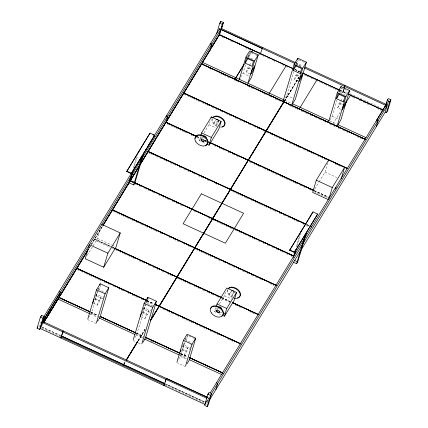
<?xml version="1.0" encoding="UTF-8"?>
<svg xmlns="http://www.w3.org/2000/svg" width="428" height="428" viewBox="0 0 428 428"><rect width="100%" height="100%" fill="white"/><g stroke="black" fill="none" stroke-linecap="round" stroke-linejoin="round"><path stroke-width="0.32" stroke-dasharray="2.14 1.6" d="M41.152 321.428L39.494 326.992L38.632 326.596M87.28 255.366L97.584 238.482L100.826 227.61M133.37 168.108L136.794 156.621M102.672 298.856L95.802 295.689L97.274 290.74M134.499 166.257L137.73 155.407M94.829 299.803L96.765 294.453L101.227 296.513L99.965 300.761L97.274 305.164L93.368 303.366M99.071 287.562L91.351 313.467L89.324 316.784M100.848 284.887L99.371 289.836L105.101 292.474M97.274 305.164L98.542 300.916L101.227 296.513M102.854 298.241L103.779 295.143M150.298 312.37L143.423 309.203L144.899 304.255M142.454 313.317L144.391 307.973L148.853 310.027L147.585 314.275L144.899 318.678L140.994 316.88M145.921 303.687L136.762 334.407L134.74 337.724M146.109 303.045L146.874 300.488M144.899 318.678L146.167 314.43L148.853 310.027M200.443 141.219L199.298 140.694L200.539 136.516M141.058 336.381L141.331 335.456M150.667 311.135L151.405 308.658M204.017 132.958L209.078 124.666L209.966 121.686M240.659 77.099L243.024 73.231L245.49 64.954M247.956 56.683L248.903 53.505M257.035 55.474L250.166 52.307L248.689 57.256L253.269 59.364M249.701 73.814L246.357 72.273L247.619 68.025L249.636 64.724M246.357 72.273L249.043 67.87L249.588 66.046M249.765 65.441L250.31 63.622L251.423 64.136M182.916 345.54L184.024 341.828M181.424 350.826L182.435 349.173L183.698 344.925L188.16 346.98L186.892 351.228L184.206 355.636L180.857 354.09M178.808 359.274L180.493 356.508L185.238 340.602M185.426 339.966L186.373 336.783M194.649 338.521L187.78 335.354L186.303 340.303L191.455 342.678M184.206 355.636L185.474 351.388L188.16 346.98M189.786 348.708L191.081 344.374M215.851 312.285L214.706 311.761L216.129 306.983M219.425 304.019L224.481 295.732L225.904 290.96M285.064 98.108L286.755 95.342L293.811 71.663M296.101 63.986L297.059 60.787M298.321 59.572L296.845 64.521L300.857 66.367M297.856 81.085L294.512 79.538L295.775 75.291L297.792 71.99M294.512 79.538L297.198 75.135L297.744 73.316M297.925 72.707L298.466 70.888L299.579 71.401M207.35 402.946L208.639 398.612M330.149 119.583L332.171 116.266L337.066 99.836M339.329 92.255L340.083 89.73M340.233 92.245L341.528 87.917L347.825 90.816M296.304 246.886L299.728 235.4M341.062 109.429L337.713 107.883L338.981 103.635L340.998 100.334M343.711 88.644L342.566 92.496L343.925 88.896M297.246 245.672L300.857 233.549M343.93 89.409L343.235 91.742L343.791 90.827M337.713 107.883L340.404 103.48L340.945 101.661M341.127 101.051L341.672 99.232L342.785 99.745M319.186 181.707L325.029 172.136L327.757 162.988M89.259 247.668L90.998 244.821M91.346 244.249L102.559 225.872M89.366 247.721L91.105 244.87M91.453 244.302L102.672 225.92M42.153 325.344L43.18 323.659M89.19 248.261L102.811 225.936M97.926 289.676L99.226 287.546M95.802 295.689L98.397 291.436M94.417 298.311L96.765 294.453M247.566 56.56L250.166 52.307M199.298 140.694L201.658 136.826M201.561 138.934L202.915 136.719M214.171 122.627L215.862 119.861M216.878 124.505A1.648 1.097 31.4 0 0 215.45 122.355A1.648 1.097 31.4 0 0 214.251 123.842A1.648 1.097 31.4 0 0 216.878 124.505L218.879 121.231M145.552 303.19L148.473 298.402L146.997 303.35L152.721 305.993M143.423 309.203L146.023 304.95M142.043 311.825L144.391 307.973M295.727 63.831L297.674 60.637M123.799 363.966L125.19 361.687M138.051 340.608L145.445 328.495M284.187 101.126L299.135 76.633M123.906 364.014L125.297 361.735M138.158 340.661L145.552 328.544M284.294 101.179L298.894 77.254M123.665 364.635L125.404 361.783M138.265 340.709L145.659 328.592M284.326 101.35L299.001 77.302M123.58 365.025L125.634 361.655M138.314 340.875L144.825 330.207M284.652 101.067L299.044 77.479M185.18 339.613L187.78 335.354M185.003 342.432L182.729 346.161L189.604 349.323M182.355 347.124L183.698 344.925M339.254 91.64L341.528 87.917M342.839 91.571L343.4 90.65L347.178 92.389M214.706 311.761L217.066 307.893M216.969 309.995L217.98 308.337M333.086 123.788L340.923 110.943M229.579 293.694L231.27 290.922M232.286 295.571A1.648 1.097 31.4 0 0 230.858 293.421A1.648 1.097 31.4 0 0 229.659 294.903A1.648 1.097 31.4 0 0 232.286 295.571L234.287 292.297A1.648 1.097 31.4 0 1 231.655 291.629M314.724 189.026L318.844 182.269M206.601 401.394L208.687 397.976M206.36 402.015L208.794 398.024M206.376 402.464L208.773 398.532M204.819 141.144L206.708 141.625M220.227 312.21L222.116 312.686M204.193 401.748L165.347 383.937L204.648 402.053M298.894 59.834L305.196 62.739M295.919 62.798L302.58 65.864M295.967 63.986L300.814 66.222M350.002 93.689L382.236 108.546M295.288 69.539L299.525 71.492M339.49 89.912L346.717 93.24M294.801 69.432L299.798 71.733M339.923 90.228L346.621 93.304M294.913 69.582L299.755 71.808M339.88 90.303L346.53 93.368M222.02 36.947L223.839 37.782M231.115 41.136L232.934 41.976M245.062 47.562L248.09 48.958M248.7 49.241L250.519 50.076M259.004 53.987L264.461 56.501M267.484 57.898L269.918 59.021M272.93 60.407L274.749 61.247M282.041 64.607L287.466 67.105M304.42 74.916L306.293 75.783M306.839 76.034L310.541 77.741M311.145 78.019L315.388 79.972M315.923 80.218L320.16 82.176M320.765 82.454L324.483 84.166M325.087 84.444L329.244 86.36M329.849 86.638L334.086 88.591M334.691 88.869L346.311 94.224M351.158 96.461L352.372 97.017M352.977 97.295L356.01 98.697M359.044 100.093L360.863 100.928M363.286 102.046L366.315 103.442M366.924 103.726L369.953 105.122M377.229 108.471L381.476 110.429M340.051 92.865L345.203 95.241M297.198 75.135L298.872 75.906M295.775 75.291L299.124 76.837M340.404 103.48L342.635 104.507M338.981 103.635L342.325 105.181M249.043 67.87L251.273 68.897M247.619 68.025L250.969 69.566M243.024 73.231L249.321 76.131M286.755 95.342L292.479 97.98M332.171 116.266L337.895 118.904M284.962 100.307L291.013 103.094M329.715 120.926L336.365 123.986M209.051 68.384L212.085 69.78M220.57 73.691L227.241 76.767M227.846 77.045L230.879 78.442M234.512 80.122L236.331 80.956M236.941 81.24L239.969 82.636M247.855 86.269L252.702 88.5M263.616 93.529L266.649 94.93M269.677 96.327L271.496 97.161M275.134 98.841L280.591 101.356M289.082 105.267L290.901 106.107M291.505 106.385L295.748 108.338M296.358 108.621L298.177 109.456M301.205 110.852L304.843 112.532M305.448 112.81L307.267 113.65M310.3 115.046L312.119 115.886M315.152 117.283L318.79 118.957M319.395 119.235L321.214 120.075M324.242 121.472L326.061 122.312M329.699 123.986L332.733 125.383M333.337 125.661L335.156 126.501M338.19 127.897L340.009 128.737M343.042 130.133L349.104 132.926M356.984 136.559L361.837 138.795M183.954 94.235L192.445 98.146M193.049 98.429L197.292 100.382M197.897 100.66L199.716 101.5M202.144 102.618L206.387 104.571M206.992 104.855L208.811 105.689M211.844 107.091L217.906 109.884M220.939 111.28L222.758 112.12M225.786 113.516L231.853 116.309M234.881 117.705L236.7 118.545M239.734 119.942L245.795 122.734M248.829 124.131L250.648 124.971M253.676 126.367L259.743 129.16M262.771 130.556L264.59 131.396M266.409 132.236L268.228 133.076M270.651 134.189L274.899 136.147M275.504 136.425L278.537 137.821M279.142 138.105L283.989 140.336M284.599 140.619L286.418 141.454M289.446 142.85L292.479 144.252M293.084 144.53L297.936 146.767M298.541 147.045L300.36 147.885M303.393 149.281L306.421 150.677M307.031 150.956L314.307 154.31M317.335 155.706L320.369 157.103M320.973 157.381L327.035 160.174M334.921 163.806L341.587 166.883M325.029 172.136L336.857 177.593M209.078 124.666L215.947 127.833M196.8 136.42L200.427 138.089M204.659 140.042L206.473 140.876M314.323 190.583L328.233 196.992M196.752 136.495L200.379 138.169M204.611 140.117L206.424 140.951M314.28 190.658L328.79 197.345M196.703 136.569L200.331 138.244M205.173 140.47L206.382 141.031M314.232 190.733L328.747 197.42M167.348 123.997L170.376 125.393M170.986 125.677L175.229 127.63M175.833 127.908L184.324 131.824M184.928 132.102L187.962 133.499M190.99 134.895L192.809 135.735M196.447 137.409L200.085 139.084M204.937 141.32L206.756 142.16M214.032 145.515L215.851 146.349M218.879 147.746L224.941 150.544M227.974 151.94L229.793 152.78M232.827 154.176L238.888 156.969M249.802 161.998L252.83 163.394M253.44 163.673L257.683 165.631M258.287 165.909L261.321 167.305M263.744 168.423L266.778 169.82M267.382 170.103L271.625 172.056M272.235 172.334L280.72 176.25M281.33 176.529L285.572 178.481M286.177 178.765L294.667 182.676M295.272 182.954L297.091 183.794M300.124 185.19L306.186 187.983M309.214 189.379L311.033 190.219M314.066 191.616L328.014 198.041M202.733 142.278L206.168 143.862M306.785 224.523L309.203 225.636M306.737 224.598L309.155 225.711M306.694 224.673L309.112 225.791M148.917 152.924L150.736 153.759M151.346 154.043L155.589 155.995M156.193 156.274L159.227 157.675M159.831 157.953L164.684 160.19M165.288 160.468L167.107 161.308M170.141 162.704L173.169 164.101M173.779 164.379L176.202 165.497M179.236 166.893L181.049 167.733M184.083 169.13L190.144 171.922M193.178 173.319L194.997 174.159M198.03 175.555L204.092 178.348M207.12 179.744L208.939 180.584M215.006 183.377L218.034 184.773M232.586 191.482L236.828 193.435M237.438 193.718L245.923 197.629M246.533 197.907L250.776 199.865M251.38 200.144L259.871 204.054M260.475 204.333L264.718 206.291M265.328 206.569L267.147 207.409M269.57 208.527L273.813 210.48M274.418 210.758L276.237 211.598M279.27 212.994L281.089 213.834M283.513 214.952L285.941 216.07M288.365 217.189L290.184 218.023M293.212 219.42L299.884 222.496M302.307 223.614L305.341 225.01M305.945 225.289L308.979 226.685M135.344 184.083L138.372 185.479M138.982 185.757L141.406 186.876M144.434 188.272L147.467 189.674M148.072 189.952L152.32 191.905M152.924 192.188L155.348 193.301M158.381 194.703L161.415 196.099M162.019 196.377L166.262 198.335M166.867 198.613L169.295 199.732M172.324 201.128L175.357 202.524M175.962 202.802L177.781 203.642M180.814 205.039L183.238 206.157M194.151 211.186L197.185 212.582M208.094 217.611L211.127 219.008M212.946 219.848L215.98 221.244M216.584 221.522L220.827 223.48M221.436 223.758L225.075 225.433M225.679 225.716L229.922 227.669M230.526 227.947L232.345 228.787M235.379 230.184L239.017 231.864M239.621 232.142L243.869 234.095M244.474 234.378L246.293 235.213M248.716 236.331L252.959 238.289M253.569 238.567L255.388 239.407M258.416 240.804L260.235 241.643M262.664 242.756L265.087 243.874M267.511 244.993L269.33 245.833M272.363 247.229L274.182 248.069M276.606 249.187L280.848 251.14M281.458 251.418L283.277 252.258M286.305 253.654L288.124 254.494M290.553 255.612L292.372 256.452M113.276 211.33L117.523 213.288M118.128 213.567L121.766 215.241M122.371 215.525L126.613 217.478M127.223 217.756L131.466 219.714M132.07 219.992L135.708 221.667M136.318 221.95L140.561 223.903M141.165 224.186L145.408 226.139M146.018 226.417L149.656 228.097M150.26 228.375L154.503 230.328M155.113 230.612L156.932 231.446M159.96 232.848L162.389 233.961M169.055 237.037L170.874 237.877M173.907 239.273L178.754 241.51M183.002 243.462L184.821 244.302M187.849 245.699L191.487 247.373M195.73 249.331L199.978 251.284M200.582 251.568L204.22 253.242M204.825 253.52L209.073 255.479M209.677 255.757L211.496 256.597M214.524 257.993L218.162 259.668M218.772 259.946L220.591 260.786M223.619 262.182L225.438 263.022M228.472 264.418L230.291 265.258M232.714 266.377L234.533 267.211M237.567 268.607L239.386 269.447M242.414 270.844L246.052 272.524M246.662 272.802L248.481 273.636M251.509 275.038L253.328 275.873M255.751 276.991L259.999 278.949M260.604 279.227L262.423 280.067M269.699 283.416L273.941 285.374M224.481 295.732L231.928 299.167M97.584 238.482L111.874 245.067M112.468 245.34L115.448 246.715M94.567 238.974L112.211 247.106M112.815 247.384L114.025 247.94M221.875 297.642L230.344 301.547M112.163 247.181L94.518 239.049L94.246 239.974L110.007 247.24M112.767 247.459L113.976 248.015M221.832 297.722L230.296 301.622M94.476 239.124L110.911 246.699M111.515 246.977L113.934 248.09M221.784 297.797L230.248 301.697M112.43 248.358L118.497 251.15M119.102 251.434L123.344 253.387M123.954 253.665L127.587 255.345M128.197 255.623L132.439 257.581M133.044 257.859L136.077 259.256M139.111 260.652L145.172 263.445M148.206 264.841L150.019 265.681M153.053 267.077L159.114 269.875M162.148 271.272L163.967 272.106M167 273.503L173.062 276.301M177.304 278.254L179.123 279.093M179.728 279.372L183.366 281.052M183.976 281.33L188.218 283.283M188.823 283.566L190.642 284.401M193.675 285.797L197.313 287.477M197.918 287.755L199.737 288.595M202.77 289.991L204.589 290.826M207.617 292.228L211.255 293.902M211.865 294.18L213.684 295.02M216.712 296.417L218.531 297.257M221.565 298.653L229.445 302.286M235.507 305.078L241.569 307.871M249.454 311.504L254.302 313.74M218.713 313.606L221.576 314.928M147.002 300.552L153.652 303.618M146.954 300.627L153.604 303.693M146.906 300.702L153.556 303.768M77.634 269.742L84.91 273.091M85.52 273.369L89.762 275.327M90.367 275.605L92.186 276.445M94.609 277.563L98.857 279.516M99.462 279.8L101.281 280.634M104.314 282.031L110.376 284.829M113.404 286.225L115.223 287.065M118.256 288.461L124.318 291.254M127.351 292.65L129.17 293.49M132.198 294.887L138.265 297.679M141.294 299.076L143.113 299.916M146.751 301.59L152.817 304.388M163.121 309.134L167.364 311.092M167.974 311.37L171.002 312.766M171.612 313.05L176.459 315.281M177.064 315.564L178.883 316.399M181.916 317.795L184.95 319.192M185.554 319.475L190.406 321.712M191.011 321.99L192.83 322.824M195.864 324.226L198.892 325.622M199.496 325.901L206.772 329.255M209.806 330.651L212.839 332.048M213.444 332.326L220.72 335.68M227.386 338.751L234.057 341.828M143.129 312.221L147.585 314.275M142.262 312.633L146.167 314.43M95.503 298.701L99.965 300.761M94.636 299.119L98.542 300.916M182.435 349.173L186.892 351.228M182.125 349.842L185.474 351.388M91.084 312.199L97.734 315.265M136.436 333.102L143.3 336.264M180.793 353.544L187.443 356.61M91.036 312.274L97.686 315.34M136.393 333.166L143.257 336.344M180.744 353.619L187.4 356.685M90.987 312.354L97.643 315.42M136.339 333.252L143.209 336.419M180.702 353.689L187.352 356.759M90.131 312.911L97.648 316.367M135.601 333.867L143.059 337.307M150.758 340.854L153.791 342.25M180.466 354.545L187.132 357.621M90.624 314.088L97.204 317.121M136.088 335.033L140.272 336.964M140.438 337.146L142.786 338.227M179.61 355.197L186.79 358.504M180.493 356.508L186.795 359.413M87.638 319.55L96.225 323.509M133.049 340.49L135.911 341.806M138.201 342.865L141.063 344.182M176.78 362.596L185.372 366.555M207.965 397.601L208.821 397.997M41.816 326.912L60.562 335.552M165.39 383.863L204.22 401.758M41.767 326.987L60.514 335.627M41.992 328.148L60.182 336.531M165.069 384.868L203.872 402.748M206.205 403.823L207.238 404.3M232.388 297.556A7.041 4.676 31.4 0 1 227.412 290.072M232.698 297.048A7.041 4.676 31.4 0 1 227.723 289.563M234.143 292.249A1.648 1.097 31.4 0 1 232.5 293.014A1.648 1.097 31.4 0 1 231.136 291.179M219.318 309.027A1.648 1.097 31.4 0 1 218.992 308.754M218.735 308.438A1.648 1.097 31.4 0 1 218.564 308.112M221.378 127.303A7.041 4.676 31.4 0 1 220.334 127.341M216.98 126.49A7.041 4.676 31.4 0 1 212.004 119.005M221.688 126.795A7.041 4.676 31.4 0 1 220.645 126.832M217.29 125.987A7.041 4.676 31.4 0 1 212.315 118.497M218.703 121.482A1.648 1.097 31.4 0 1 217.092 121.948A1.648 1.097 31.4 0 1 215.696 120.412M218.655 121.418A1.648 1.097 31.4 0 1 216.081 120.231M204.284 138.174A1.648 1.097 31.4 0 1 203.327 137.377M251.348 52.371L248.267 57.427L251.348 52.382"/><path stroke-width="0.64" d="M37.092 328.228L40.409 317.089L41.527 315.265L44.1 316.453L40.783 327.586L39.665 329.416L37.092 328.228L37.926 326.858M41.158 316.501L41.527 315.265M39.665 329.416L42.987 318.277L44.1 316.453M295.315 62.515L221.388 28.451L42.067 322.316L40.227 328.501L205.135 404.497L206.055 401.405M42.035 323.782L42.559 322.033M43.891 322.209L58.877 297.455L60.444 292.196L59.16 291.602M63.055 331.518L60.84 338.002L63.237 330.903M112.066 210.774L112.339 209.843L276.536 285.513M126.699 171.526L150.035 133.081L154.727 135.248L154.61 135.644L131.396 173.693L126.699 171.526L150.035 133.081M87.826 318.919L96.493 289.858L100.2 283.769L108.792 287.728L99.938 317.426L99.264 318.528M92.812 303.11L93.898 299.466M131.396 173.693L154.727 135.248M107.872 253.178L89.415 244.677L85.22 258.747L103.678 267.254L107.872 253.178L120.236 232.918L101.778 224.411M132.225 171.933L128.994 182.783L133.686 184.944L134.815 183.093L143.685 153.342M137.741 153.427L137.864 153.031M133.547 169.445L130.123 180.932L134.815 183.093M138.87 151.582L138.993 151.18M99.826 285.037L100.2 283.769M133.686 184.944L142.556 155.193M120.236 232.918L116.042 246.988L103.678 267.254M96.418 322.878L105.079 293.817L108.792 287.728M147.708 152.363L147.981 151.437L305.528 224.042M166.187 116.844L166.556 115.608L167.84 116.202L166 122.387L163.469 126.528M165.529 123.162L165.802 122.231L196.147 136.216M210.266 44.608L210.635 43.372L211.924 43.966L210.078 50.151M216.6 33.742L219.735 23.224L220.848 21.4L223.421 22.588L221.581 28.772M220.479 22.636L220.848 21.4M219.179 30.003L219.548 28.767L294.758 63.43M223.421 22.588L222.309 24.412L218.992 35.551L218.307 36.669M219.548 34.636L222.865 23.503M123.237 365.587L123.558 364.581M133.242 339.848L144.113 303.372L147.826 297.289L156.418 301.242L145.349 338.361L142.989 342.234M140.438 316.624L141.524 312.98M147.253 299.204L147.826 297.289M200.898 135.323L201.609 132.937L211.389 116.908L221.126 121.397L218.815 129.154L209.035 145.183L206.745 144.124M141.829 343.807L152.705 307.331L156.418 301.242M211.031 118.107L211.389 116.908M209.035 145.183L211.346 137.425L221.126 121.397M258.25 54.918L254.542 61.001L247.903 83.273L251.616 77.19L258.25 54.918L249.663 50.959L245.95 57.042L239.311 79.314L239.985 78.206M245.121 63.109L246.592 58.16L253.467 61.327L251.99 66.276L245.121 63.109L248.042 58.32M253.504 69.924L254.772 65.677L252.081 70.08L250.819 74.328L253.504 69.924L252.392 69.411M262.621 47.449L260.492 53.618L219.222 34.695L293.1 68.748M212.507 218.59L212.695 217.97M165.261 381.904L165.786 380.155M176.973 361.96L183.419 340.324L187.132 334.241L195.724 338.2L189.085 360.467L187.057 363.789M180.284 351.757L180.83 349.938M185.559 365.919L192.012 344.283L195.724 338.2M216.306 306.389L217.017 304.003L226.797 287.974L236.534 292.463L234.223 300.221L224.443 316.244L222.148 315.19M306.411 62.183L302.698 68.266L291.629 105.384L295.341 99.301L306.411 62.183L297.818 58.224L294.106 64.307L283.042 101.425L283.716 100.323M293.276 70.374L294.753 65.425L301.622 68.592L300.146 73.541L293.276 70.374L296.197 65.586M297.439 59.503L297.818 58.224M224.443 316.244L226.754 308.492L236.534 292.463M301.66 77.19L302.928 72.942L300.237 77.35L298.974 81.598L301.66 77.19L299.991 76.419M207.896 394.279L204.579 405.412L207.152 406.6L208.265 404.776L211.587 393.637L209.008 392.449L207.896 394.279L210.474 395.467L207.152 406.6M208.083 394.6L208.452 393.364M215.889 389.582L217.734 383.392L216.445 382.798M289.638 250.305L312.97 211.865L317.667 214.027L294.33 252.472L289.638 250.305L301.81 230.36M328.458 122.349L337.312 92.651L341.025 86.568L349.612 90.527L340.763 120.22L337.05 126.308L345.899 96.61L349.612 90.527M336.478 98.718L337.954 93.769L344.824 96.937L343.352 101.885L336.478 98.718L339.404 93.93M340.645 87.831L341.025 86.568M294.33 252.472L317.667 214.027M293.073 257.731L295.352 250.075M300.681 232.211L300.798 231.81M328.303 161.158L328.667 159.938L316.297 180.199L312.659 192.402L328.634 199.764M343.887 88.061L344.968 85.397M294.389 255.249L296.294 248.866M301.43 231.639L301.927 229.959M344.278 88.243L344.802 86.493M293.105 262.102L296.625 263.723L305.496 233.972M296.625 263.723L297.754 261.877L306.625 232.126M312.852 212.261L312.97 211.865M344.866 105.534L346.129 101.286L343.443 105.695L342.175 109.943L344.866 105.534L343.192 104.764M328.816 199.154L332.272 187.56L344.636 167.294L341.18 178.888M376.463 121.199L376.833 119.963L386.195 104.4M376.276 126.742L378.122 120.557L376.833 119.963M385.114 107.059L385.633 105.309M385.746 105.363L387.217 100.414L388.335 98.584L390.908 99.772L387.591 110.911L386.473 112.735L385.189 112.141L388.506 101.008M386.484 103.827L387.04 101.976M387.404 100.735L387.773 99.499M386.473 112.735L389.796 101.602L390.908 99.772M42.73 321.449L60.444 292.196M43.394 317.437L131.45 173.137M132.841 170.858L135.275 166.872M135.97 165.732L142.224 155.476M143.268 153.77L144.659 151.491M145.354 150.351L146.397 148.644M147.093 147.505L151.956 139.528M152.652 138.394L219.548 28.767M42.918 321.38L44.293 319.133M44.977 318.009L45.662 316.886M46.347 315.762L47.032 314.639M47.717 313.515L49.086 311.268M49.776 310.145L50.461 309.021M43.886 322.027L88.216 249.38M102.907 225.299L219.264 34.62L293.148 68.667M43.923 322.188L88.323 249.428M103.014 225.353L219.371 34.668M46.609 318.041L49.348 313.547M50.033 312.424L56.202 302.318M56.887 301.194L57.919 299.509M60.316 295.577L61.381 293.827M62.028 292.768L68.683 281.865M68.881 281.538L69.571 280.415M69.727 280.158L74.707 271.989M74.937 271.614L76.698 268.254L146.349 300.349M77.024 268.196L83.626 257.378M84.305 256.265L85.365 254.526M86.017 253.456L87.451 251.113M103.089 225.481L104.181 223.689M104.828 222.635L107.61 218.071M108.295 216.948L114.907 206.114M115.148 205.718L123.034 192.798M123.248 192.445L129.545 182.13M130.893 179.915L139.822 165.283M141.197 163.036L150.447 147.874M151.052 146.879L152.502 144.504M152.791 144.033L155.931 138.886M156.616 137.768L159.393 133.21M160.045 132.145L161.131 130.363M161.757 129.336L163.218 126.945M166.899 120.915L176.496 105.186M176.759 104.758L179.921 99.574M180.579 98.499L183.355 93.946M184.035 92.833L186.822 88.259M187.459 87.216L190.642 82.005M190.888 81.598L205.622 57.454M206.264 56.405L207.339 54.645M207.997 53.564L210.421 49.589M211.448 47.904L217.617 37.792M234.897 79.33L244.153 64.163M234.897 79.335L244.147 64.173M97.579 321.294L98.59 319.636M268.399 94.765L286.262 65.484M300.146 73.541L300.798 72.476M126.233 359.975L137.704 341.18M150.308 320.519L283.839 101.698M126.34 360.028L137.811 341.228M150.415 320.567L283.946 101.746M126.447 360.076L137.918 341.276M150.528 320.62L284.053 101.794M299.209 108.963L317.078 79.683M343.352 101.885L344 100.821M345.054 104.17L350.575 95.123M302.152 229.793L312.51 212.828M210.276 392.909L386.302 104.448L305.004 66.982M335.156 189.069L336.189 187.378M211.223 394.065L387.03 105.957L304.447 67.897M210.474 395.467L211.587 393.637M209.035 400.811L385.189 112.141M207.971 141.941L210.357 142.545M223.373 313.007L225.765 313.612M220.789 29.436L262.059 48.364M207.58 397.323L166.31 378.4L163.908 385.5L164.464 384.59L60.787 336.809M219.735 23.224L222.309 24.412M387.217 100.414L389.796 101.602M294.106 64.307L302.698 68.266M360.494 99.59L361.692 100.141M365.887 102.078L367.085 102.629M302.575 73.001L339.318 89.95M348.317 94.08L383.472 110.285M302.992 73.3L339.276 90.024M348.344 94.203L382.814 110.087M337.312 92.651L345.899 96.61M245.95 57.042L254.542 61.001M202.487 62.349L284.122 99.959M292.222 103.651L329.111 120.648M338.179 124.826L365.999 137.639M201.492 63.751L365.084 139.137M201.444 63.826L365.052 139.212M201.401 63.89L365.598 139.571M183.671 92.951L347.263 168.343M183.623 93.026L347.215 168.418M183.58 93.106L347.172 168.498M316.297 180.199L332.272 187.56M201.609 132.937L211.346 137.425M165.85 122.157L196.195 136.141M210.1 142.551L313.719 190.305M210.057 142.626L313.676 190.38M165.759 122.306L196.099 136.291M210.009 142.701L313.628 190.455M152.85 134.836L154.61 135.644M148.029 151.362L305.576 223.967M309.808 225.914L311.621 226.754M310.364 226.273L311.573 226.829M147.938 151.512L306.084 224.395M310.321 226.348L311.531 226.904M126.816 171.13L131.514 173.292M289.756 249.909L294.448 252.071M130.208 180.562L293.801 255.955M130.16 180.643L293.752 256.035M130.117 180.718L293.71 256.11M294.234 260.251L297.754 261.877M112.387 209.768L275.98 285.16M112.297 209.918L276.493 285.594M114.629 248.219L221.271 297.364M232.762 302.66L258.159 314.366M115.186 248.572L221.228 297.439M232.714 302.735L258.111 314.441M114.538 248.368L221.784 297.797M232.672 302.81L258.068 314.516M217.017 304.003L226.754 308.492M76.746 268.174L146.392 300.274M154.861 304.174L240.943 343.845M155.418 304.533L240.894 343.925M76.655 268.329L146.301 300.424M155.375 304.608L240.852 344M144.113 303.372L152.705 307.331M96.493 289.858L105.079 293.817M183.419 340.324L192.012 344.283M58.925 297.38L89.875 311.643M100.152 316.378L135.831 332.824M145.113 337.104L180.188 353.266M189.866 357.722L222.517 372.772M58.877 297.455L89.827 311.718M100.109 316.453L135.783 332.898M145.071 337.178L180.14 353.341M189.213 357.519L223.074 373.125M58.834 297.535L90.383 312.071M100.061 316.533L135.735 332.973M145.022 337.253L180.097 353.416M189.165 357.594L223.031 373.205M58.031 299.07L89.425 313.537M98.996 317.945L134.89 334.482M144.541 339.04L179.016 354.919M189.181 359.606L222.084 374.762M40.409 317.089L42.987 318.277M42.623 321.401L207.537 397.403M42.067 322.316L206.975 398.313M61.167 335.83L164.785 383.584M61.118 335.905L164.737 383.659M227.98 288.991A7.041 4.676 31.4 0 1 239.193 291.832A7.041 4.676 31.4 0 1 234.079 298.156M228.29 288.483A7.041 4.676 31.4 0 1 238.407 289.991A7.041 4.676 31.4 0 1 237.577 297.776M231.799 290.623A1.648 1.097 31.4 0 1 233.645 291.281M219.81 311.621A1.648 1.097 31.4 0 1 217.815 311.91A1.648 1.097 31.4 0 1 216.969 309.995M218.885 307.036A1.648 1.097 31.4 0 1 220.875 307.438A1.648 1.097 31.4 0 1 221.367 309.107M210.71 308.288A7.041 4.676 31.4 0 1 220.003 307.555A7.041 4.676 31.4 0 1 221.854 316.019M212.572 117.925A7.041 4.676 31.4 0 1 222.694 119.433A7.041 4.676 31.4 0 1 221.865 127.218M212.882 117.416A7.041 4.676 31.4 0 1 222.999 118.925A7.041 4.676 31.4 0 1 222.175 126.715M216.087 119.669A1.648 1.097 31.4 0 1 218.494 120.525M204.402 140.555A1.648 1.097 31.4 0 1 202.407 140.844A1.648 1.097 31.4 0 1 201.561 138.934M203.477 135.976A1.648 1.097 31.4 0 1 205.467 136.377A1.648 1.097 31.4 0 1 205.959 138.041M195.163 138.501A7.041 4.676 31.4 0 1 204.595 136.489A7.041 4.676 31.4 0 1 205.156 145.434M252.718 50.124L251.691 51.809L252.718 50.135M201.363 193.804L183.093 223.742L225.358 243.216L243.623 213.283L201.363 193.804M216.734 311.718A1.648 1.097 31.4 0 0 219.366 312.381A1.648 1.097 31.4 0 0 217.938 310.23A1.648 1.097 31.4 0 0 216.734 311.718M211.293 312.879A7.041 4.676 31.4 0 0 222.506 315.72A7.041 4.676 31.4 0 0 216.413 306.55A7.041 4.676 31.4 0 0 211.293 312.879M201.331 140.651A1.648 1.097 31.4 0 0 203.958 141.315A1.648 1.097 31.4 0 0 202.53 139.164A1.648 1.097 31.4 0 0 201.331 140.651M195.885 141.812A7.041 4.676 31.4 0 0 207.099 144.653A7.041 4.676 31.4 0 0 201.005 135.483A7.041 4.676 31.4 0 0 195.885 141.812"/></g></svg>
